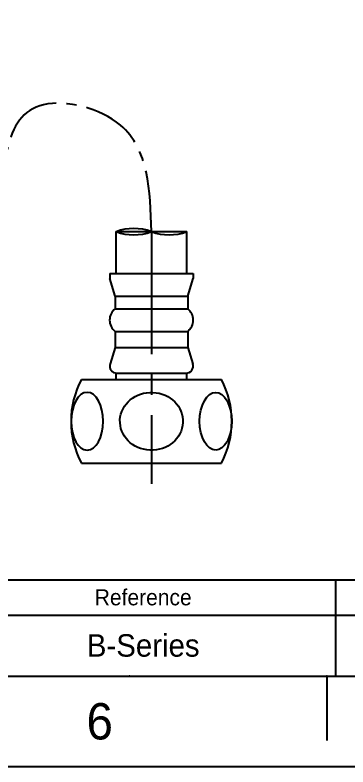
# Model space of a CAD drawing. Extents: x 8168 to 8762, y -18192 to -17772.
# Drawn here: x 8557.5 to 8609.4, y -18192 to -18074.9 of the extents above; entities that cross this region are included whole.
import ezdxf

# ---------------------------------------------------------------- set-up
doc = ezdxf.new("R2010")
doc.units = 0
doc.header["$MEASUREMENT"] = 0
doc.linetypes.add('CENTER2', pattern=[28.575, 19.05, -3.175, 3.175, -3.175])
doc.layers.get('0').update_dxf_attribs({"linetype": 'CONTINUOUS'})
for name, color, linetype in [('CENTER', 1, 'CENTER2'), ('FORM', 7, 'CONTINUOUS'), ('TEXT', 2, 'CONTINUOUS')]:
    doc.layers.add(name, color=color, linetype=linetype)
doc.styles.get("Standard").update_dxf_attribs({"font": 'Gulim.ttf'})

msp = doc.modelspace()

# ---------------------------------------------------------------- linework, layer by layer
for p, q in [((8573.26, -18108.65), (8584.26, -18108.65)), ((8573.26, -18115.17), (8573.26, -18108.65)), ((8584.26, -18115.17), (8584.26, -18108.65)), ((8572.26, -18115.17), (8585.26, -18115.17)), ((8572.26, -18115.17), (8572.26, -18115.94)), ((8585.26, -18115.17), (8585.26, -18115.94)), ((8573.11, -18118.67), (8572.26, -18115.94)), ((8584.41, -18118.67), (8585.26, -18115.94)), ((8573.11, -18118.67), (8573.11, -18120.67)), ((8573.11, -18118.67), (8584.41, -18118.67)), ((8584.41, -18118.67), (8584.41, -18120.67)), ((8573.11, -18120.67), (8584.41, -18120.67)), ((8573.11, -18124.17), (8584.41, -18124.17)), ((8573.11, -18124.17), (8573.11, -18126.67)), ((8584.41, -18124.17), (8584.41, -18126.67)), ((8573.11, -18126.67), (8572.31, -18129.25)), ((8573.11, -18126.67), (8584.41, -18126.67)), ((8584.41, -18126.67), (8585.21, -18129.25)), ((8573.26, -18131.67), (8573.26, -18130.67)), ((8573.36, -18130.67), (8584.16, -18130.67)), ((8584.26, -18131.67), (8584.26, -18130.67)), ((8567.86, -18131.67), (8589.65, -18131.67)), ((8567.86, -18144.67), (8581.26, -18144.67)), ((8581.26, -18144.67), (8589.65, -18144.67)), ((8181.82, -18177.83), (8747.48, -18177.83)), ((8606.07, -18177.83), (8606.07, -18187.83))]:
    msp.add_line(p, q)
msp.add_lwpolyline([(8167.68, -17771.97), (8761.62, -17771.97), (8761.62, -18191.97), (8167.68, -18191.97)], close=True)
for centre, radius, start, end in [((8576.01, -18115.97), 7.81, 69.3903, 110.6097), ((8576.01, -18101.34), 7.81, 249.3903, 290.6097), ((8581.51, -18101.34), 7.81, 249.3903, 290.6097), ((8574.48, -18122.42), 2.23, 128.187, 231.813), ((8583.03, -18122.42), 2.23, 308.187, 51.813), ((8573.36, -18129.57), 1.1, 162.7229, 270), ((8584.16, -18129.57), 1.1, 270, 17.2771), ((8580.12, -18138.17), 13.88, 152.0652, 207.9348), ((8577.39, -18138.17), 13.88, 332.0652, 27.9348)]:
    msp.add_arc(centre, radius, start, end)
at = {"extrusion": (0, 0, -1)}
msp.add_ellipse((8568.75, -18138.17), major_axis=(0, -4.5), ratio=0.554466, dxfattribs=at)
msp.add_ellipse((8578.76, -18138.17), major_axis=(-4.9, 0), ratio=0.918558, start_param=-1.522557, end_param=4.758585, dxfattribs=at)
msp.add_ellipse((8588.76, -18138.17), major_axis=(0, -4.5), ratio=0.554466)
for p in [(8575.36, -18177.83), (8606.07, -18177.83)]:
    msp.add_point(p)
at = {"layer": 'CENTER', "color": 1, "linetype": 'CENTER2'}
msp.add_line((8578.76, -18108.65), (8578.76, -18147.88), dxfattribs=at)
at = {"layer": 'CENTER', "color": 1, "linetype": 'CENTER2', "ltscale": 0.5}
msp.add_spline([(8578.76, -18108.65), (8573.95, -18092.09), (8561.97, -18088.91), (8549.36, -18133.25), (8535.67, -18135.02), (8528.43, -18108), (8528.49, -18097.44, 0)], degree=3, dxfattribs=at)
at = {"layer": 'FORM'}
for p, q in [((8476.98, -18162.83), (8747.48, -18162.83)), ((8607.48, -18177.83), (8607.48, -18162.83)), ((8607.48, -18177.83), (8607.48, -18162.83)), ((8607.48, -18177.83), (8607.48, -18162.83)), ((8547.48, -18168.33), (8687.48, -18168.33))]:
    msp.add_line(p, q, dxfattribs=at)

# ---------------------------------------------------------------- texts
at = {"insert": (8570.71, -18184.9), "char_height": 5.66, "attachment_point": 5}
msp.add_mtext_dynamic_manual_height_columns('6', width=50, gutter_width=12.5, heights=[0], dxfattribs=at)
at = {"layer": 'TEXT', "attachment_point": 5}
for s, insert, char_height in [('Reference', (8577.48, -18165.58), 2.5), ('B-Series', (8577.48, -18173.08), 3.5)]:
    msp.add_mtext_dynamic_manual_height_columns(s, width=60, gutter_width=12.5, heights=[0], dxfattribs=dict(at, insert=insert, char_height=char_height))

doc.saveas('drawing.dxf')
